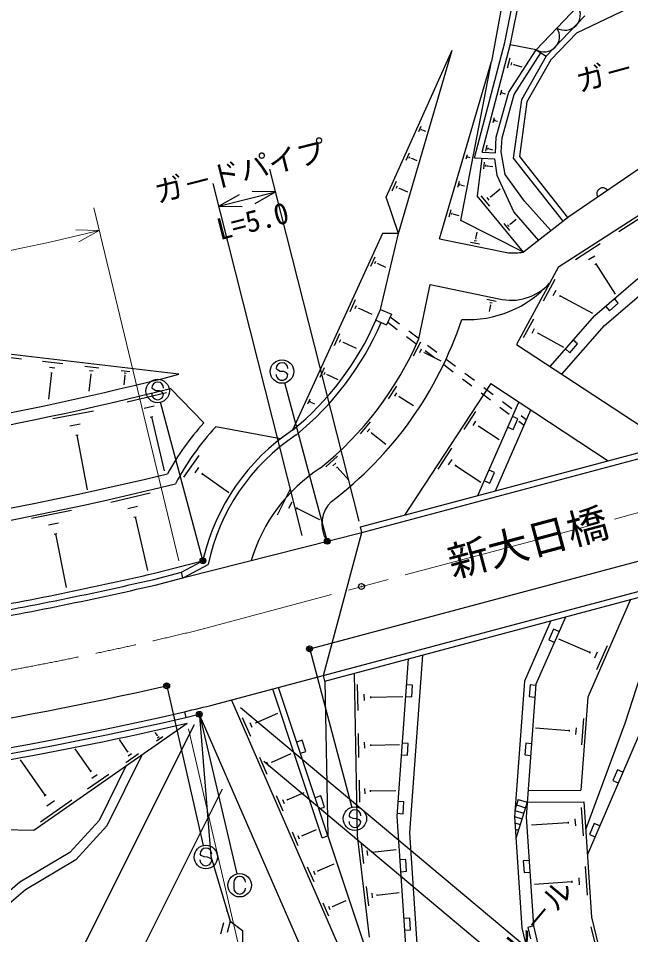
# Model space of a CAD drawing. Units: millimetres, scale not verified. Extents: x 40000 to 680000, y 20000 to 380000.
# Drawn here: x 406695 to 458974, y 239932 to 318172 of the extents above; entities that cross this region are included whole.
import ezdxf
from ezdxf.enums import TextEntityAlignment as Align

# ---------------------------------------------------------------- set-up
doc = ezdxf.new("R2010")
doc.units = ezdxf.units.MM
doc.header["$LTSCALE"] = 1000
doc.header["$PDMODE"] = 32
doc.header["$PDSIZE"] = 500
doc.linetypes.add('CHAIN', pattern=[18.5, 12, -1.5, 3.5, -1.5])
for name, color, linetype, lineweight in [('S-BGD', 7, 'Continuous', 25), ('S-BMK', 2, 'CHAIN', 13), ('S-STR-HTXT', 7, 'Continuous', 13), ('S-STR-STRC', 7, 'Continuous', 25)]:
    doc.layers.add(name, color=color, linetype=linetype, lineweight=lineweight)
doc.layers.add('S-OTRS', color=6, linetype='Continuous')
doc.styles.add('@ＭＳ ゴシック', font='')
doc.styles.add('ＭＳ ゴシック', font='')
doc.styles.get('@ＭＳ ゴシック').set_extended_font_data('@MS Gothic')
doc.styles.get('ＭＳ ゴシック').set_extended_font_data('MS Gothic')

msp = doc.modelspace()

# ---------------------------------------------------------------- linework, layer by layer
at = {"layer": 'S-BGD'}
for p, q in [((450092, 330906), (447098, 314475)), ((448239, 316119), (451105, 330818)), ((448727, 316007), (451596, 330722)), ((454370, 316940), (460714, 319974)), ((450897, 315490), (454462, 319201)), ((451752, 314937), (455057, 318377)), ((452156, 314635), (454370, 316940)), ((445641, 306261), (448239, 316119)), ((438104, 302900), (443740, 315460)), ((439146, 299813), (443740, 315460)), ((446283, 306734), (448727, 316007)), ((448561, 311881), (450897, 315490)), ((450897, 315490), (448700, 315907)), ((450897, 315490), (451752, 314937)), ((448662, 314781), (448430, 313902)), ((449022, 311674), (451317, 315218)), ((451752, 314937), (449641, 311218)), ((452156, 314635), (450123, 311055)), ((442660, 299357), (447098, 314475)), ((444465, 300901), (447098, 314475)), ((448795, 314394), (448737, 314174)), ((448993, 314253), (448979, 314198)), ((448986, 314226), (449678, 314044)), ((447498, 308039), (448561, 311881)), ((447940, 312040), (447826, 311609)), ((448005, 311850), (447977, 311743)), ((447995, 307958), (449022, 311674)), ((448102, 311781), (448095, 311755)), ((448098, 311768), (448258, 311726)), ((449641, 311218), (448953, 306229)), ((450123, 311055), (449477, 306372)), ((447317, 309677), (447207, 309260)), ((447380, 309493), (447353, 309389)), ((447474, 309427), (447467, 309401)), ((447470, 309414), (447609, 309377)), ((440889, 308496), (441100, 308966)), ((441086, 308620), (441139, 308737)), ((441223, 308611), (441236, 308640)), ((441230, 308626), (441447, 308528)), ((465075, 308977), (453683, 301233)), ((447423, 306685), (447498, 308039)), ((447929, 306780), (447995, 307958)), ((446283, 306734), (447423, 306685)), ((446698, 307328), (446567, 306832)), ((446773, 307109), (446740, 306985)), ((446885, 307030), (446876, 306999)), ((446881, 307015), (447191, 306933)), ((448273, 304850), (447929, 306780)), ((439794, 306056), (440080, 306693)), ((440061, 306223), (440132, 306383)), ((440247, 306212), (440265, 306251)), ((440256, 306231), (440712, 306027)), ((444920, 306166), (445034, 306554)), ((445059, 306283), (445088, 306380)), ((445167, 306291), (445174, 306315)), ((445171, 306303), (445255, 306278)), ((445641, 306261), (447339, 306189)), ((446262, 306235), (445858, 303020)), ((447339, 306189), (447547, 304793)), ((448953, 306229), (453187, 300846)), ((449477, 306372), (453581, 301153)), ((446472, 305904), (446398, 305317)), ((446591, 305665), (446573, 305518)), ((446731, 305592), (446727, 305555)), ((446729, 305573), (447196, 305515)), ((452803, 296950), (466306, 305622)), ((447547, 304793), (448999, 301621)), ((449897, 302557), (448273, 304850)), ((438622, 303442), (438988, 304259)), ((438963, 303657), (439055, 303861)), ((439202, 303642), (439225, 303693)), ((439213, 303667), (439926, 303348)), ((444213, 303757), (444360, 304259)), ((444393, 303909), (444430, 304034)), ((444532, 303919), (444542, 303950)), ((444537, 303934), (444786, 303861)), ((446994, 302936), (447820, 303616)), ((439146, 299813), (438104, 302900)), ((449813, 298210), (445858, 303020)), ((446186, 303015), (446915, 302128)), ((446681, 302864), (446863, 302643)), ((446971, 302964), (447016, 302908)), ((452168, 300050), (449897, 302557)), ((443471, 301232), (443653, 301853)), ((443695, 301420), (443740, 301575)), ((443867, 301432), (443878, 301471)), ((443873, 301452), (444294, 301328)), ((448999, 301621), (451096, 299212)), ((453683, 301233), (449813, 298210)), ((449813, 298210), (444465, 300901)), ((448137, 300642), (448627, 300046)), ((448470, 300541), (448592, 300392)), ((448665, 300608), (448695, 300570)), ((448680, 300589), (449197, 301014)), ((457972, 299973), (459865, 301189)), ((437783, 299795), (430110, 282998)), ((437624, 293309), (439146, 299813)), ((439146, 299813), (437783, 299795)), ((445750, 299372), (445865, 299926)), ((442660, 299357), (448534, 298143)), ((445289, 299069), (446054, 298911)), ((445615, 299201), (445806, 299161)), ((445727, 299377), (445774, 299367)), ((454256, 297587), (456364, 298940)), ((436788, 297015), (437156, 297821)), ((437128, 297225), (437220, 297427)), ((455385, 297567), (455912, 297905)), ((437364, 297209), (437387, 297259)), ((437375, 297234), (438049, 296926)), ((452803, 296950), (449220, 290328)), ((455921, 297167), (456052, 297252)), ((455987, 297210), (457651, 294618)), ((451524, 294061), (452521, 295905)), ((455905, 292788), (459589, 295960)), ((440890, 290793), (441851, 295440)), ((441851, 295440), (447720, 294227)), ((452359, 294503), (452608, 294964)), ((456752, 291934), (460308, 294996)), ((446693, 294184), (447497, 294018)), ((452913, 294427), (452975, 294542)), ((452944, 294484), (455709, 292989)), ((457914, 293858), (457588, 294237)), ((435021, 293147), (435482, 294157)), ((435446, 293410), (435562, 293663)), ((435742, 293390), (435771, 293453)), ((435756, 293421), (436867, 292914)), ((447012, 293699), (446898, 293148)), ((446953, 293920), (447154, 293879)), ((446987, 293704), (447037, 293693)), ((456830, 293584), (457156, 293205)), ((457156, 293205), (457914, 293858)), ((437224, 292393), (437624, 293309)), ((437624, 293309), (438541, 292909)), ((438541, 292909), (438141, 291993)), ((438444, 292687), (439242, 292084)), ((452094, 288442), (455905, 292788)), ((437224, 292393), (438141, 291993)), ((438238, 292216), (439036, 291613)), ((449819, 290910), (450693, 292525)), ((453108, 287778), (456752, 291934)), ((433696, 290247), (434157, 291256)), ((440040, 291482), (440838, 290879)), ((450551, 291297), (450769, 291701)), ((451036, 291230), (451091, 291331)), ((451064, 291280), (453231, 290108)), ((420405, 287777), (398984, 290295)), ((434121, 290510), (434237, 290762)), ((434417, 290489), (434446, 290552)), ((434431, 290521), (435542, 290013)), ((439834, 291011), (440632, 290408)), ((440445, 289341), (441047, 290547)), ((441636, 290277), (442434, 289674)), ((449220, 290328), (462246, 281783)), ((453789, 289616), (454448, 290368)), ((454448, 290368), (454072, 290698)), ((440972, 289642), (441123, 289944)), ((441330, 289605), (441368, 289680)), ((441349, 289643), (442757, 288940)), ((441431, 289806), (442229, 289203)), ((453413, 289946), (453789, 289616)), ((404577, 289386), (406954, 289107)), ((408761, 288894), (410508, 288689)), ((443233, 289072), (444031, 288469)), ((409365, 288380), (409802, 288329)), ((409477, 287924), (409587, 287911)), ((412363, 288471), (413568, 288329)), ((412780, 288116), (413081, 288081)), ((415464, 288106), (416203, 288019)), ((432459, 287540), (432832, 288356)), ((432803, 287752), (432896, 287956)), ((443027, 288601), (443825, 287998)), ((409532, 287918), (409265, 285648)), ((412895, 287797), (412722, 286329)), ((412857, 287802), (412933, 287793)), ((415790, 287693), (415696, 286889)), ((415720, 287889), (415904, 287867)), ((415767, 287696), (415813, 287691)), ((433042, 287736), (433066, 287787)), ((433054, 287761), (433967, 287344)), ((444623, 287396), (445421, 286793)), ((444829, 287867), (445627, 287264)), ((422520, 283638), (419691, 286564)), ((438306, 285672), (439002, 286774)), ((447026, 286983), (439662, 275756)), ((446425, 286662), (447223, 286060)), ((447026, 286983), (457062, 280400)), ((415988, 285439), (419359, 286229)), ((431421, 285267), (431612, 285684)), ((438843, 285911), (439017, 286186)), ((439184, 285840), (439227, 285909)), ((439205, 285874), (440423, 285106)), ((446219, 286191), (447018, 285588)), ((417450, 284892), (418293, 285090)), ((431597, 285376), (431645, 285480)), ((431719, 285367), (431731, 285393)), ((431725, 285380), (431969, 285269)), ((445937, 277431), (449431, 285405)), ((447816, 284986), (448614, 284383)), ((448021, 285457), (448820, 284855)), ((409639, 284008), (413123, 284649)), ((417964, 284124), (418174, 284173)), ((418069, 284148), (419149, 279547)), ((444762, 283075), (445760, 284597)), ((447420, 277827), (450449, 284738)), ((449349, 283972), (448891, 284172)), ((449618, 284252), (450082, 283901)), ((411106, 283378), (411977, 283538)), ((429088, 282267), (423565, 283300)), ((435914, 282691), (436748, 283721)), ((445516, 283396), (445766, 283777)), ((445990, 283289), (446053, 283385)), ((446021, 283337), (447757, 282199)), ((448490, 283256), (448948, 283056)), ((448948, 283056), (449349, 283972)), ((449412, 283781), (449876, 283431)), ((411592, 282567), (411810, 282607)), ((411701, 282587), (412562, 277906)), ((435897, 274752), (466912, 283028)), ((436026, 274269), (467041, 282545)), ((436484, 282869), (436692, 283126)), ((436820, 282757), (436872, 282821)), ((436846, 282789), (438061, 281805)), ((442528, 279670), (443715, 281479)), ((420825, 278997), (422138, 280852)), ((432952, 279869), (433935, 280785)), ((433550, 279967), (433796, 280196)), ((443425, 280052), (443722, 280504)), ((421781, 279365), (422109, 279828)), ((422368, 279210), (422450, 279326)), ((433871, 279807), (433933, 279864)), ((433902, 279836), (434924, 278739)), ((443989, 279925), (444063, 280038)), ((444026, 279981), (446169, 278576)), ((447342, 279392), (446884, 279593)), ((446941, 278476), (447342, 279392)), ((422409, 279268), (424662, 277673)), ((446483, 278677), (446941, 278476)), ((428822, 275792), (429928, 278007)), ((414602, 276872), (417938, 277657)), ((407831, 275508), (411222, 276187)), ((416049, 276332), (416883, 276528)), ((429791, 276346), (430067, 276900)), ((430448, 276277), (430517, 276415)), ((430483, 276346), (432409, 275385)), ((431704, 264370), (478699, 276911)), ((416558, 275571), (416767, 275620)), ((416662, 275596), (417734, 271039)), ((423441, 259577), (482871, 275437)), ((409272, 274915), (410120, 275085)), ((436026, 274269), (435897, 274752)), ((409759, 274131), (409971, 274173)), ((409865, 274152), (410781, 269574)), ((420817, 270415), (436026, 274269)), ((432741, 262059), (436026, 274269)), ((418326, 270805), (422313, 271834)), ((420635, 270884), (422323, 271791)), ((420817, 270415), (422895, 271530)), ((418255, 270270), (420635, 270884)), ((420752, 270398), (420635, 270884)), ((418374, 269784), (420752, 270398)), ((420752, 270398), (420817, 270415)), ((432870, 261576), (463885, 269852)), ((462160, 269392), (458471, 257961)), ((458963, 268539), (455319, 260222)), ((453399, 267054), (450887, 261322)), ((452163, 266724), (449903, 261567)), ((452395, 266009), (451994, 265093)), ((452853, 265808), (452395, 266009)), ((451994, 265093), (452452, 264893)), ((455480, 264014), (452855, 265164)), ((456961, 264592), (456059, 262534)), ((440124, 248614), (441244, 263811)), ((455508, 264079), (455452, 263950)), ((456108, 264046), (455882, 263531)), ((439025, 250039), (440017, 263483)), ((435358, 262240), (435622, 248407)), ((432870, 261576), (432741, 262059)), ((432870, 261576), (433123, 248359)), ((449903, 261567), (449050, 250007)), ((450887, 261322), (450053, 250003)), ((432648, 248201), (428421, 260906)), ((433123, 248359), (428905, 261035)), ((435626, 261304), (435669, 259061)), ((440352, 261234), (439854, 261271)), ((440279, 260237), (440352, 261234)), ((450381, 261257), (450308, 260260)), ((450880, 261221), (450381, 261257)), ((424889, 259963), (438831, 227937)), ((436203, 260474), (436214, 259913)), ((436768, 260274), (436770, 260134)), ((436769, 260204), (439529, 260257)), ((439780, 260273), (440279, 260237)), ((450308, 260260), (450806, 260223)), ((455319, 260222), (454733, 252277)), ((420878, 258970), (420991, 258483)), ((420991, 258483), (421998, 258717)), ((422156, 258602), (423129, 246644)), ((422204, 258614), (436081, 226739)), ((425804, 258486), (426505, 256877)), ((426959, 258032), (428842, 258852)), ((454933, 258387), (454767, 256143)), ((408021, 248869), (421104, 257996)), ((426469, 258058), (426644, 257656)), ((426937, 258082), (426981, 257982)), ((453728, 257348), (450861, 257559)), ((453733, 257418), (453723, 257278)), ((454309, 257587), (454268, 257026)), ((458471, 257961), (455133, 248973)), ((459876, 257432), (455280, 246791)), ((418565, 256928), (418372, 257205)), ((418484, 256473), (419019, 256847)), ((418548, 256916), (418582, 256939)), ((418591, 256747), (418725, 256840)), ((435706, 257113), (435745, 255065)), ((416027, 255578), (415326, 256584)), ((430932, 256527), (430458, 256369)), ((431248, 255578), (430932, 256527)), ((436233, 256355), (436243, 255843)), ((436748, 256173), (436751, 256045)), ((436750, 256109), (439227, 256156)), ((439985, 256247), (439486, 256284)), ((439911, 255250), (439985, 256247)), ((450014, 256271), (449940, 255274)), ((450512, 256234), (450014, 256271)), ((412883, 253907), (411553, 255814)), ((417273, 255323), (414257, 249234)), ((415861, 254643), (416963, 255412)), ((415993, 255554), (416062, 255603)), ((416082, 255207), (416357, 255399)), ((427287, 255080), (427921, 253623)), ((428333, 254668), (429993, 255392)), ((430773, 255420), (431248, 255578)), ((439412, 255287), (439911, 255250)), ((449940, 255274), (450439, 255237)), ((408989, 251837), (406879, 254861)), ((415909, 254371), (413589, 249689)), ((427889, 254692), (428048, 254328)), ((428313, 254714), (428352, 254623)), ((412610, 252375), (414415, 253634)), ((412827, 253868), (412940, 253947)), ((412972, 253299), (413424, 253613)), ((457852, 254005), (457455, 253087)), ((458311, 253807), (457852, 254005)), ((435782, 253113), (435818, 251251)), ((457455, 253087), (457914, 252889)), ((429646, 251452), (431094, 252083)), ((436261, 252424), (436270, 251958)), ((436730, 252258), (436732, 252142)), ((436731, 252200), (438938, 252242)), ((450218, 252248), (454733, 252277)), ((408584, 249566), (411259, 251433)), ((408905, 251779), (409072, 251895)), ((409121, 250935), (409790, 251401)), ((428706, 251822), (429276, 250512)), ((429247, 251473), (429390, 251146)), ((429628, 251493), (429664, 251411)), ((432511, 251782), (432036, 251624)), ((432826, 250833), (432511, 251782)), ((439617, 251261), (439118, 251298)), ((439543, 250264), (439617, 251261)), ((449381, 251487), (449091, 250563)), ((450144, 251248), (449175, 248156)), ((449381, 251487), (450144, 251248)), ((450144, 251248), (454978, 251278)), ((454978, 251278), (455641, 241431)), ((432352, 250676), (432826, 250833)), ((449089, 250531), (449845, 250294)), ((449231, 251010), (449995, 250771)), ((454761, 250779), (454924, 248366)), ((413589, 249689), (411090, 246944)), ((439768, 239012), (439025, 250039)), ((439045, 250300), (439543, 250264)), ((449050, 250007), (449688, 240524)), ((449051, 250019), (449696, 249816)), ((450053, 250003), (450681, 240675)), ((454219, 249834), (454259, 249230)), ((405317, 248910), (408021, 248869)), ((414257, 249234), (411601, 246317)), ((430902, 248377), (432147, 248919)), ((449085, 249484), (449546, 249339)), ((449121, 248948), (449396, 248862)), ((453636, 249492), (450495, 249280)), ((453631, 249567), (453641, 249416)), ((455869, 249415), (455472, 248497)), ((456328, 249217), (455869, 249415)), ((430062, 248707), (430571, 247537)), ((430545, 248396), (430673, 248103)), ((430886, 248414), (430918, 248340)), ((432648, 248201), (433123, 248359)), ((433123, 248359), (439786, 228332)), ((435622, 248407), (436646, 239709)), ((440760, 239163), (440124, 248614)), ((455472, 248497), (455931, 248299)), ((435954, 247727), (436157, 246002)), ((411090, 246944), (406831, 244425)), ((423129, 246644), (424784, 241096)), ((436461, 247131), (436512, 246700)), ((436912, 247020), (436924, 246912)), ((436918, 246966), (438966, 247207)), ((411601, 246317), (407300, 243773)), ((431358, 245729), (431910, 244462)), ((432268, 245371), (433654, 245975)), ((439775, 246343), (439276, 246310)), ((439842, 245345), (439775, 246343)), ((450305, 246260), (449806, 246226)), ((449806, 246226), (449873, 245228)), ((455100, 245748), (455265, 243298)), ((431882, 245392), (432020, 245075)), ((432250, 245411), (432285, 245332)), ((439344, 245312), (439842, 245345)), ((449873, 245228), (450372, 245262)), ((406831, 244425), (401708, 239996)), ((453957, 244441), (450761, 244225)), ((453952, 244517), (453962, 244364)), ((454549, 244788), (454590, 244176)), ((407300, 243773), (402325, 239472)), ((436388, 244038), (436580, 242405)), ((436868, 243473), (436917, 243065)), ((437295, 243368), (437307, 243266)), ((437301, 243317), (439212, 243542)), ((432696, 242656), (433188, 241527)), ((433507, 242338), (434692, 242854)), ((424492, 241944), (424511, 242013)), ((433163, 242356), (433286, 242073)), ((433491, 242373), (433522, 242302)), ((423979, 240011), (424236, 240978)), ((424784, 241096), (424528, 240129)), ((424784, 241096), (425830, 240275)), ((440111, 241354), (439612, 241321)), ((440178, 240357), (440111, 241354)), ((455641, 241431), (458394, 229950)), ((425830, 240275), (425800, 238131)), ((439679, 240323), (440178, 240357)), ((449688, 240524), (452560, 228551)), ((450681, 240675), (450194, 240559)), ((450194, 240559), (450428, 239586)), ((450681, 240675), (453532, 228784)), ((455579, 240616), (456162, 238185))]:
    msp.add_line(p, q, dxfattribs=at)
for centre, radius, start, end in [((453364, 318471), 1318, 238.70004, 33.59925), ((451581, 316616), 1318, 238.70004, 33.59925), ((456586, 303207), 500, 34.20421, 214.20421), ((448749, 306340), 8200, 268.49962, 277.45899), ((445092, 301807), 9354, 266.69132, 318.04096), ((448771, 298518), 4418, 256.23478, 317.85829), ((414177, 302454), 25147, 309.314, 336.41677), ((414177, 302454), 25647, 309.25761, 336.41677), ((414177, 302454), 31973, 307.0196, 341.80344), ((414177, 302454), 29147, 308.88286, 336.41677), ((351450, 557342), 278244, 267.11251, 284.34859), ((351450, 557342), 279244, 266.70431, 284.14503), ((440136, 267908), 23618, 138.23726, 151.18748), ((440136, 267908), 22618, 137.11241, 152.28987), ((440136, 267908), 18118, 123.60147, 166.92028), ((440136, 267908), 17618, 123.52131, 168.13459), ((440136, 267908), 14118, 122.87161, 163.66939), ((351450, 557342), 286244, 258.84304, 283.74094), ((351450, 557342), 287244, 258.72801, 283.82979), ((435272, 275011), 2658, 133.92968, 210.89793), ((351561, 557529), 294400, 279.72849, 283.10782), ((351561, 557529), 294900, 279.72852, 283.07086), ((351561, 557529), 295400, 279.72855, 283.07205), ((351561, 557529), 306500, 255.56893, 283.07086), ((351561, 557529), 304000, 275.0624, 282.8579), ((351561, 557529), 307000, 255.56893, 283.07086), ((351561, 557529), 306500, 283.07086, 283.56318), ((351561, 557529), 307500, 276.89047, 283.07086)]:
    msp.add_arc(centre, radius, start, end, dxfattribs=at)
at = {"layer": 'S-BMK'}
msp.add_line((421841, 265878), (459764, 275998), dxfattribs=at)
msp.add_arc((351561, 557529), 300000, 272.23238, 283.54833, dxfattribs=at)
at = {"layer": 'S-OTRS'}
msp.add_point((435991, 269655), dxfattribs=at)
at = {"layer": 'S-STR-HTXT'}
for p, q in [((420400, 271856), (413138, 301994)), ((413607, 300049), (411607, 300100)), ((411850, 299094), (413607, 300049)), ((421218, 257509), (428170, 227565))]:
    msp.add_line(p, q, dxfattribs=at)
msp.add_arc((351561, 557529), 264850, 252.83979, 283.54833, dxfattribs=at)
at = {"layer": 'S-STR-STRC'}
for p, q in [((435781, 275238), (428166, 305288)), ((430934, 274010), (423319, 304060)), ((423810, 302121), (428657, 303350)), ((425556, 303098), (423810, 302121)), ((428657, 303350), (426657, 303377)), ((426912, 302373), (428657, 303350)), ((423810, 302121), (425810, 302094)), ((428809, 288153), (428710, 288272)), ((429054, 288014), (428809, 288153)), ((429355, 288012), (429054, 288014)), ((429600, 287900), (429355, 288012)), ((429706, 287764), (429600, 287900)), ((418193, 286495), (418093, 286613)), ((418438, 286355), (418193, 286495)), ((418738, 286353), (418438, 286355)), ((433033, 273665), (429462, 287047)), ((418984, 286241), (418738, 286353)), ((419089, 286105), (418984, 286241)), ((422417, 272006), (418846, 285388)), ((431598, 264186), (435169, 250804)), ((419391, 261039), (422480, 247538)), ((425655, 259321), (452855, 236550)), ((422179, 258605), (425363, 245126)), ((421697, 257857), (408984, 232430)), ((427651, 254737), (451421, 234838)), ((424092, 252355), (413100, 230372)), ((435031, 249979), (434932, 250097)), ((435276, 249839), (435031, 249979)), ((435577, 249837), (435276, 249839)), ((435822, 249725), (435577, 249837)), ((435928, 249589), (435822, 249725)), ((422308, 246704), (422208, 246822)), ((422553, 246565), (422308, 246704)), ((422854, 246562), (422553, 246565)), ((423099, 246450), (422854, 246562)), ((423205, 246314), (423099, 246450)), ((425093, 244403), (425093, 243903))]:
    msp.add_line(p, q, dxfattribs=at)
for centre, radius in [((429204, 288013), 1000), ((418588, 286354), 1000), ((433072, 273520), 150), ((433072, 273520), 120), ((433072, 273520), 90), ((433072, 273520), 60), ((433072, 273520), 30), ((422456, 271861), 150), ((422456, 271861), 120), ((422456, 271861), 90), ((422456, 271861), 60), ((422456, 271861), 30), ((431559, 264331), 150), ((431559, 264331), 120), ((431559, 264331), 90), ((431559, 264331), 60), ((431559, 264331), 30), ((419358, 261186), 150), ((419358, 261186), 120), ((419358, 261186), 90), ((419358, 261186), 60), ((419358, 261186), 30), ((422144, 258751), 150), ((422144, 258751), 120), ((422144, 258751), 90), ((422144, 258751), 60), ((422144, 258751), 30), ((435427, 249838), 1000), ((422703, 246563), 1000), ((425593, 244153), 1000)]:
    msp.add_circle(centre, radius, dxfattribs=at)
for centre, start, end in [((429210, 288268), 359.55488, 179.55488), ((429206, 287768), 179.55488, 359.55488), ((418593, 286609), 359.55488, 179.55488), ((418589, 286109), 179.55488, 359.55488), ((435432, 250093), 359.55488, 179.55488), ((435428, 249593), 179.55488, 359.55488), ((422708, 246818), 359.55488, 179.55488), ((422705, 246318), 179.55488, 359.55488), ((425593, 244403), 0, 180), ((425593, 243903), 180, 0)]:
    msp.add_arc(centre, 500, start, end, dxfattribs=at)
for p in [(433072, 273520), (422456, 271861), (431559, 264331), (419358, 261186), (422144, 258751)]:
    msp.add_point(p, dxfattribs=at)

# ---------------------------------------------------------------- texts
at = {"layer": 'S-BGD', "style": 'ＭＳ ゴシック'}
msp.add_text('新大日橋', height=2566, rotation=14.942, dxfattribs=at).set_placement((450199, 273445), align=Align.MIDDLE_CENTER)
at = {"layer": 'S-STR-STRC', "style": 'ＭＳ ゴシック'}
for s, rotation, p in [('ガ－ドパイプ', 15.214, (461982, 313296)), ('ガ－ドパイプ', 14.22, (425988, 303705)), ('ガ－ドレ－ル', 50.065, (449838, 237620))]:
    msp.add_text(s, height=1833, rotation=rotation, dxfattribs=at).set_placement(p, align=Align.BOTTOM_CENTER)
at = {"layer": 'S-STR-STRC', "style": '@ＭＳ ゴシック'}
msp.add_text('L=5.0', height=1833, rotation=14.22, dxfattribs=at).set_placement((426479, 301766), align=Align.TOP_CENTER)

doc.saveas('drawing.dxf')
